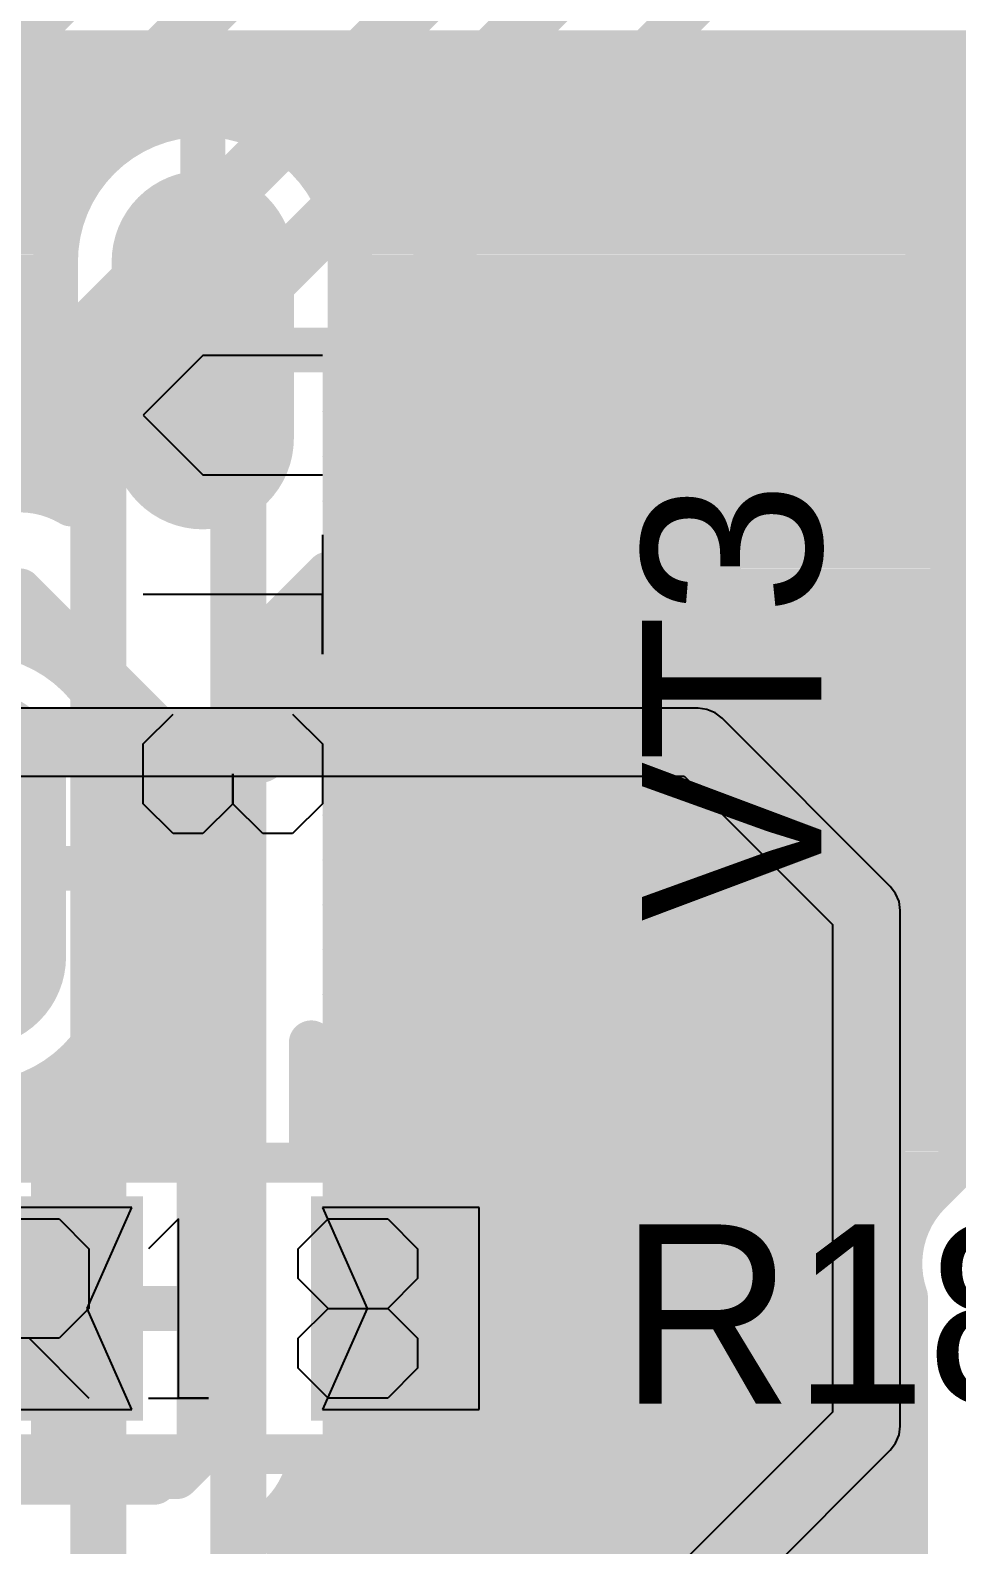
# Model space of a CAD drawing. Header units: millimetres. Extents: x 0.11 to 5.67, y 0.55 to 4.24.
# Drawn here: x 4.7873 to 4.9499, y 1.8394 to 2.1053 of the extents above; entities that cross this region are included whole.
import ezdxf

# ---------------------------------------------------------------- set-up
doc = ezdxf.new("R2010")
doc.units = ezdxf.units.MM
doc.header["$MEASUREMENT"] = 0
for name, color, linetype in [('BottomLayer', 5, 'Continuous'), ('InternalPlane1', 76, 'Continuous'), ('InternalPlane2', 16, 'Continuous'), ('Mechanical3', 76, 'Continuous'), ('MultiLayer', 9, 'Continuous'), ('TopLayer', 1, 'Continuous'), ('TopOverlay', 2, 'Continuous'), ('TopPaste', 8, 'Continuous'), ('TopSolder', 216, 'Continuous'), ('ViaHoleLayer', 16, 'Continuous')]:
    doc.layers.add(name, color=color, linetype=linetype)

# ---------------------------------------------------------------- blocks, each defined once
blk = doc.blocks.new('SOT_23_123__63')
at = {"layer": 'Mechanical3'}
for p, q in [((-0.04429, 0.01967), (-0.04429, -0.00132)), ((-0.0233, -0.00132), (-0.0233, 0.01967)), ((-0.01281, 0.01967), (0.00819, 0.01967)), ((0.00819, 0.01967), (-0.00231, 0.01967)), ((-0.00231, 0.01967), (-0.00231, -0.01181)), ((0.01868, 0.01443), (0.02393, 0.01967)), ((0.02393, 0.01967), (0.03442, 0.01967)), ((0.03442, 0.01967), (0.03967, 0.01443)), ((0.03967, 0.01443), (0.03967, 0.00918)), ((0.03967, 0.00918), (0.03442, 0.00393)), ((0.03442, 0.00393), (0.02918, 0.00393)), ((0.02918, 0.00393), (0.03442, 0.00393)), ((0.03442, 0.00393), (0.03967, -0.00132)), ((-0.04429, -0.00132), (-0.0338, -0.01181)), ((-0.0338, -0.01181), (-0.0233, -0.00132)), ((0.03967, -0.00132), (0.03967, -0.00656)), ((0.02393, -0.01181), (0.01868, -0.00656)), ((0.03967, -0.00656), (0.03442, -0.01181)), ((0.03442, -0.01181), (0.02393, -0.01181))]:
    blk.add_line(p, q, dxfattribs=at)
at = {"layer": 'TopLayer', "const_width": 0.02807}
for points in [[(0.03027, 0.03866), (0.06125, 0.03866)], [(-0.06073, -0.00134), (-0.02975, -0.00134)], [(0.03027, -0.04134), (0.06125, -0.04134)]]:
    blk.add_lwpolyline(points, dxfattribs=at)
at = {"layer": 'TopLayer', "const_width": 0.01404}
for points in [[(0.02325, 0.03866, 1), (0.03729, 0.03866, 1)], [(0.05423, 0.03866, 1), (0.06827, 0.03866, 1)], [(-0.06775, -0.00134, 1), (-0.05371, -0.00134, 1)], [(-0.03677, -0.00134, 1), (-0.02273, -0.00134, 1)], [(0.02325, -0.04134, 1), (0.03729, -0.04134, 1)], [(0.05423, -0.04134, 1), (0.06827, -0.04134, 1)]]:
    blk.add_lwpolyline(points, format="xyb", close=True, dxfattribs=at)
at = {"layer": 'TopOverlay', "const_width": 0.01}
for points in [[(-0.02424, 0.02866), (-0.02424, 0.05866)], [(0.01576, 0.05866), (-0.02424, 0.05866)], [(0.02576, -0.01134), (0.02576, 0.00866)], [(-0.02424, -0.06134), (-0.02424, -0.03134)], [(0.01576, -0.06134), (-0.02424, -0.06134)]]:
    blk.add_lwpolyline(points, dxfattribs=at)
at = {"layer": 'TopOverlay', "const_width": 0.005}
for points in [[(-0.02674, 0.05866, 1), (-0.02174, 0.05866, 1)], [(-0.02674, 0.05866, 1), (-0.02174, 0.05866, 1)], [(0.01326, 0.05866, 1), (0.01826, 0.05866, 1)], [(-0.02674, 0.02866, 1), (-0.02174, 0.02866, 1)], [(0.02326, 0.00866, 1), (0.02826, 0.00866, 1)], [(0.02326, -0.01134, 1), (0.02826, -0.01134, 1)], [(-0.02674, -0.03134, 1), (-0.02174, -0.03134, 1)], [(-0.02674, -0.06134, 1), (-0.02174, -0.06134, 1)], [(-0.02674, -0.06134, 1), (-0.02174, -0.06134, 1)], [(0.01326, -0.06134, 1), (0.01826, -0.06134, 1)]]:
    blk.add_lwpolyline(points, format="xyb", close=True, dxfattribs=at)
at = {"layer": 'TopPaste', "const_width": 0.02807}
for points in [[(0.03027, 0.03866), (0.06125, 0.03866)], [(-0.06073, -0.00134), (-0.02975, -0.00134)], [(0.03027, -0.04134), (0.06125, -0.04134)]]:
    blk.add_lwpolyline(points, dxfattribs=at)
at = {"layer": 'TopPaste', "const_width": 0.01404}
for points in [[(0.02325, 0.03866, 1), (0.03729, 0.03866, 1)], [(0.05423, 0.03866, 1), (0.06827, 0.03866, 1)], [(-0.06775, -0.00134, 1), (-0.05371, -0.00134, 1)], [(-0.03677, -0.00134, 1), (-0.02273, -0.00134, 1)], [(0.02325, -0.04134, 1), (0.03729, -0.04134, 1)], [(0.05423, -0.04134, 1), (0.06827, -0.04134, 1)]]:
    blk.add_lwpolyline(points, format="xyb", close=True, dxfattribs=at)
at = {"layer": 'TopSolder', "const_width": 0.03201}
for points in [[(0.03027, 0.03866), (0.06125, 0.03866)], [(-0.06073, -0.00134), (-0.02975, -0.00134)], [(0.03027, -0.04134), (0.06125, -0.04134)]]:
    blk.add_lwpolyline(points, dxfattribs=at)
at = {"layer": 'TopSolder', "const_width": 0.016}
for points in [[(0.02227, 0.03866, 1), (0.03827, 0.03866, 1)], [(0.05325, 0.03866, 1), (0.06925, 0.03866, 1)], [(-0.06873, -0.00134, 1), (-0.05273, -0.00134, 1)], [(-0.03775, -0.00134, 1), (-0.02175, -0.00134, 1)], [(0.02227, -0.04134, 1), (0.03827, -0.04134, 1)], [(0.05325, -0.04134, 1), (0.06925, -0.04134, 1)]]:
    blk.add_lwpolyline(points, format="xyb", close=True, dxfattribs=at)
blk = doc.blocks.new('RC0603_158')
at = {"layer": 'Mechanical3'}
for p, q in [((-0.04528, -0.01575), (-0.04528, 0.01574)), ((-0.04528, 0.01574), (-0.02953, 0.01574)), ((-0.02953, 0.01574), (-0.02429, 0.01049)), ((-0.00854, 0.01574), (-0.01379, 0.01049)), ((-0.00854, -0.01575), (-0.00854, 0.01574)), ((0.01245, 0.01049), (0.0177, 0.01574)), ((0.0177, 0.01574), (0.02819, 0.01574)), ((0.02819, 0.01574), (0.03344, 0.01049)), ((-0.02429, 0.01049), (-0.02429, -0.00001)), ((0.01245, 0.00524), (0.01245, 0.01049)), ((0.03344, 0.01049), (0.03344, 0.00524)), ((0.0177, -0.00001), (0.01245, 0.00524)), ((0.03344, 0.00524), (0.02819, -0.00001)), ((-0.02429, -0.00001), (-0.02953, -0.00525)), ((0.01245, -0.00525), (0.0177, -0.00001)), ((0.0177, -0.00001), (0.02819, -0.00001)), ((0.02819, -0.00001), (0.03344, -0.00525)), ((-0.02953, -0.00525), (-0.04528, -0.00525)), ((-0.03478, -0.00525), (-0.02429, -0.01575)), ((0.01245, -0.0105), (0.01245, -0.00525)), ((0.03344, -0.00525), (0.03344, -0.0105)), ((0.0177, -0.01575), (0.01245, -0.0105)), ((0.03344, -0.0105), (0.02819, -0.01575)), ((-0.01379, -0.01575), (-0.00329, -0.01575)), ((-0.00329, -0.01575), (-0.00854, -0.01575)), ((0.02819, -0.01575), (0.0177, -0.01575))]:
    blk.add_line(p, q, dxfattribs=at)
at = {"layer": 'TopLayer'}
for points in [[(-0.04429, -0.01772), (-0.01673, -0.01772), (-0.04429, 0.01772), (-0.01673, 0.01772)], [(0.04427, 0.01772), (0.01671, 0.01772), (0.04427, -0.01772), (0.01671, -0.01772)]]:
    blk.add_solid(points, dxfattribs=at)
at = {"layer": 'TopOverlay', "const_width": 0.00701}
for points in [[(-0.05217, -0.02559), (-0.05217, 0.02559)], [(-0.05217, 0.02559), (0.05217, 0.02559)], [(0.05217, -0.02559), (0.05217, 0.02559)], [(-0.05217, -0.02559), (0.05217, -0.02559)]]:
    blk.add_lwpolyline(points, dxfattribs=at)
at = {"layer": 'TopOverlay', "const_width": 0.0035}
for points in [[(-0.05392, 0.02559, 1), (-0.05041, 0.02559, 1)], [(-0.05392, 0.02559, 1), (-0.05041, 0.02559, 1)], [(0.05041, 0.02559, 1), (0.05392, 0.02559, 1)], [(0.05041, 0.02559, 1), (0.05392, 0.02559, 1)], [(-0.05392, -0.02559, 1), (-0.05041, -0.02559, 1)], [(-0.05392, -0.02559, 1), (-0.05041, -0.02559, 1)], [(0.05041, -0.02559, 1), (0.05392, -0.02559, 1)], [(0.05041, -0.02559, 1), (0.05392, -0.02559, 1)]]:
    blk.add_lwpolyline(points, format="xyb", close=True, dxfattribs=at)
at = {"layer": 'TopPaste'}
for p, q in [((-0.04429, 0.01772), (-0.04429, -0.01772)), ((-0.01673, 0.01772), (-0.04429, 0.01772)), ((-0.02461, 0), (-0.01673, 0.01772)), ((0.04427, 0.01772), (0.01671, 0.01772)), ((0.01671, 0.01772), (0.02458, 0)), ((0.04427, -0.01772), (0.04427, 0.01772)), ((-0.01673, -0.01772), (-0.02461, 0)), ((0.02458, 0), (0.01671, -0.01772)), ((-0.04429, -0.01772), (-0.01673, -0.01772)), ((0.01671, -0.01772), (0.04427, -0.01772))]:
    blk.add_line(p, q, dxfattribs=at)
at = {"layer": 'TopSolder'}
for points in [[(-0.04626, -0.01969), (-0.01476, -0.01969), (-0.04626, 0.01969), (-0.01476, 0.01969)], [(0.04624, 0.01969), (0.01474, 0.01969), (0.04624, -0.01969), (0.01474, -0.01969)]]:
    blk.add_solid(points, dxfattribs=at)
blk = doc.blocks.new('RC0603_159')
at = {"layer": 'Mechanical3'}
for p, q in [((-0.04528, -0.01575), (-0.04528, 0.01574)), ((-0.04528, 0.01574), (-0.02953, 0.01574)), ((-0.02953, 0.01574), (-0.02429, 0.01049)), ((-0.00854, 0.01574), (-0.01379, 0.01049)), ((-0.00854, -0.01575), (-0.00854, 0.01574)), ((0.01245, 0.01574), (0.03344, 0.01574)), ((0.03344, 0.01574), (0.03344, 0.01049)), ((-0.02429, 0.01049), (-0.02429, -0.00001)), ((0.03344, 0.01049), (0.01245, -0.0105)), ((-0.02429, -0.00001), (-0.02953, -0.00525)), ((-0.02953, -0.00525), (-0.04528, -0.00525)), ((-0.03478, -0.00525), (-0.02429, -0.01575)), ((0.01245, -0.0105), (0.01245, -0.01575)), ((-0.01379, -0.01575), (-0.00329, -0.01575)), ((-0.00329, -0.01575), (-0.00854, -0.01575))]:
    blk.add_line(p, q, dxfattribs=at)
at = {"layer": 'TopLayer'}
for points in [[(-0.04429, -0.01772), (-0.01673, -0.01772), (-0.04429, 0.01772), (-0.01673, 0.01772)], [(0.04427, 0.01772), (0.01671, 0.01772), (0.04427, -0.01772), (0.01671, -0.01772)]]:
    blk.add_solid(points, dxfattribs=at)
at = {"layer": 'TopOverlay', "const_width": 0.00701}
for points in [[(-0.05217, 0.02559), (-0.05217, -0.02559)], [(-0.05217, 0.02559), (0.05217, 0.02559)], [(0.05217, 0.02559), (0.05217, -0.02559)], [(-0.05217, -0.02559), (0.05217, -0.02559)]]:
    blk.add_lwpolyline(points, dxfattribs=at)
at = {"layer": 'TopOverlay', "const_width": 0.0035}
for points in [[(-0.05392, 0.02559, 1), (-0.05041, 0.02559, 1)], [(-0.05392, 0.02559, 1), (-0.05041, 0.02559, 1)], [(0.05041, 0.02559, 1), (0.05392, 0.02559, 1)], [(0.05041, 0.02559, 1), (0.05392, 0.02559, 1)], [(-0.05392, -0.02559, 1), (-0.05041, -0.02559, 1)], [(-0.05392, -0.02559, 1), (-0.05041, -0.02559, 1)], [(0.05041, -0.02559, 1), (0.05392, -0.02559, 1)], [(0.05041, -0.02559, 1), (0.05392, -0.02559, 1)]]:
    blk.add_lwpolyline(points, format="xyb", close=True, dxfattribs=at)
at = {"layer": 'TopPaste'}
for p, q in [((-0.04429, 0.01772), (-0.04429, -0.01772)), ((-0.01673, 0.01772), (-0.04429, 0.01772)), ((-0.02461, 0), (-0.01673, 0.01772)), ((0.04427, 0.01772), (0.01671, 0.01772)), ((0.01671, 0.01772), (0.02458, 0)), ((0.04427, -0.01772), (0.04427, 0.01772)), ((-0.01673, -0.01772), (-0.02461, 0)), ((0.02458, 0), (0.01671, -0.01772)), ((-0.04429, -0.01772), (-0.01673, -0.01772)), ((0.01671, -0.01772), (0.04427, -0.01772))]:
    blk.add_line(p, q, dxfattribs=at)
at = {"layer": 'TopSolder'}
for points in [[(-0.04626, -0.01969), (-0.01476, -0.01969), (-0.04626, 0.01969), (-0.01476, 0.01969)], [(0.04624, 0.01969), (0.01474, 0.01969), (0.04624, -0.01969), (0.01474, -0.01969)]]:
    blk.add_solid(points, dxfattribs=at)

msp = doc.modelspace()

# ---------------------------------------------------------------- linework, layer by layer
at = {"layer": 'BottomLayer'}
for points, const_width in [([(4.82382, 2.0561), (4.9415, 2.17378)], 0.00984), ([(4.84252, 2.04836), (4.95472, 2.16056)], 0.00787), ([(4.79921, 2.05413), (4.89567, 2.15059)], 0.00984), ([(4.77264, 2.06299), (4.84331, 2.13366)], 0.00984), ([(4.74311, 2.06201), (4.79993, 2.11883)], 0.00984), ([(4.89554, 2.10137), (5.40945, 2.10137)], 0.00787), ([(4.88766, 2.0935), (5.40945, 2.0935)], 0.00787), ([(4.87979, 2.08562), (5.40945, 2.08562)], 0.00787), ([(4.87191, 2.07775), (5.08223, 2.07775)], 0.00787), ([(4.86404, 2.06988), (5.07435, 2.06988)], 0.00787), ([(4.85617, 2.062), (5.06647, 2.062)], 0.00787), ([(4.82382, 1.77165), (4.82382, 2.0561)], 0.00984), ([(4.79921, 1.79232), (4.79921, 2.05413)], 0.00984), ([(4.84829, 2.05413), (5.0586, 2.05413)], 0.00787), ([(4.84252, 1.78912), (4.84252, 2.04836)], 0.00787), ([(4.84252, 2.04625), (5.05073, 2.04625)], 0.00787), ([(4.84252, 2.03838), (5.04285, 2.03838)], 0.00787), ([(4.84252, 2.03051), (5.03498, 2.03051)], 0.00787), ([(4.84252, 2.02263), (5.0271, 2.02263)], 0.00787), ([(4.84252, 2.01476), (5.01923, 2.01476)], 0.00787), ([(4.84252, 2.00688), (5.01136, 2.00688)], 0.00787), ([(4.84252, 1.99901), (5.00348, 1.99901)], 0.00787), ([(4.84252, 1.99114), (4.99806, 1.99114)], 0.00787), ([(4.84252, 1.98326), (4.99705, 1.98326)], 0.00787), ([(4.84252, 1.97539), (4.89467, 1.97539)], 0.00787), ([(4.91438, 1.97539), (4.99705, 1.97539)], 0.00787), ([(4.84252, 1.96751), (4.88435, 1.96751)], 0.00787), ([(4.9247, 1.96751), (4.99705, 1.96751)], 0.00787), ([(4.84252, 1.95964), (4.88018, 1.95964)], 0.00787), ([(4.92888, 1.95964), (4.99705, 1.95964)], 0.00787), ([(4.94515, 1.90131), (4.99705, 1.9532)], 0.00787), ([(4.84252, 1.95177), (4.87894, 1.95177)], 0.00787), ([(4.93012, 1.95177), (4.99561, 1.95177)], 0.00787), ([(4.84252, 1.94389), (4.88018, 1.94389)], 0.00787), ([(4.92887, 1.94389), (4.98773, 1.94389)], 0.00787), ([(4.84252, 1.93602), (4.88436, 1.93602)], 0.00787), ([(4.92469, 1.93602), (4.97986, 1.93602)], 0.00787), ([(4.84252, 1.92814), (4.88788, 1.92814)], 0.00787), ([(4.93102, 1.92814), (4.97199, 1.92814)], 0.00787), ([(4.84252, 1.92027), (4.88455, 1.92027)], 0.00787), ([(4.93435, 1.92027), (4.96411, 1.92027)], 0.00787), ([(4.84252, 1.9124), (4.88393, 1.9124)], 0.00787), ([(4.93496, 1.9124), (4.95624, 1.9124)], 0.00787), ([(4.84252, 1.90452), (4.88583, 1.90452)], 0.00787), ([(4.93307, 1.90452), (4.94836, 1.90452)], 0.00787), ([(4.84252, 1.89665), (4.88713, 1.89665)], 0.00787), ([(4.92791, 1.89665), (4.9418, 1.89665)], 0.00787), ([(4.84252, 1.88877), (4.88249, 1.88877)], 0.00787), ([(4.93051, 1.88877), (4.93996, 1.88877)], 0.00787), ([(4.94094, 1.81836), (4.94094, 1.88296)], 0.00787), ([(4.84252, 1.8809), (4.88092, 1.8809)], 0.00787), ([(4.93207, 1.8809), (4.94094, 1.8809)], 0.00787), ([(4.84252, 1.87303), (4.88185, 1.87303)], 0.00787), ([(4.93114, 1.87303), (4.94094, 1.87303)], 0.00787), ([(4.84252, 1.86515), (4.86638, 1.86515)], 0.00787), ([(4.92739, 1.86515), (4.94094, 1.86515)], 0.00787), ([(4.84252, 1.85728), (4.86067, 1.85728)], 0.00787), ([(4.91842, 1.85728), (4.94094, 1.85728)], 0.00787), ([(4.84252, 1.8494), (4.85844, 1.8494)], 0.00787), ([(4.90928, 1.8494), (4.94094, 1.8494)], 0.00787), ([(4.84252, 1.84153), (4.85875, 1.84153)], 0.00787), ([(4.90897, 1.84153), (4.94094, 1.84153)], 0.00787)]:
    msp.add_lwpolyline(points, dxfattribs=dict(at, const_width=const_width))
for points, const_width in [([(4.89357, 2.10137, 1), (4.8975, 2.10137, 1)], 0.00394), ([(4.88569, 2.0935, 1), (4.88963, 2.0935, 1)], 0.00394), ([(4.87782, 2.08562, 1), (4.88176, 2.08562, 1)], 0.00394), ([(4.86995, 2.07775, 1), (4.87388, 2.07775, 1)], 0.00394), ([(4.86207, 2.06988, 1), (4.86601, 2.06988, 1)], 0.00394), ([(4.8542, 2.062, 1), (4.85813, 2.062, 1)], 0.00394), ([(4.82136, 2.0561, 1), (4.82628, 2.0561, 1)], 0.00492), ([(4.82136, 2.0561, 1), (4.82628, 2.0561, 1)], 0.00492), ([(4.79675, 2.05413, 1), (4.80167, 2.05413, 1)], 0.00492), ([(4.79675, 2.05413, 1), (4.80167, 2.05413, 1)], 0.00492), ([(4.84632, 2.05413, 1), (4.85026, 2.05413, 1)], 0.00394), ([(4.84055, 2.04836, 1), (4.84449, 2.04836, 1)], 0.00394), ([(4.84055, 2.04836, 1), (4.84449, 2.04836, 1)], 0.00394), ([(4.84055, 2.04625, 1), (4.84449, 2.04625, 1)], 0.00394), ([(4.84055, 2.03838, 1), (4.84449, 2.03838, 1)], 0.00394), ([(4.84055, 2.03051, 1), (4.84449, 2.03051, 1)], 0.00394), ([(4.84055, 2.02263, 1), (4.84449, 2.02263, 1)], 0.00394), ([(4.84055, 2.01476, 1), (4.84449, 2.01476, 1)], 0.00394), ([(4.84055, 2.00688, 1), (4.84449, 2.00688, 1)], 0.00394), ([(4.84055, 1.99901, 1), (4.84449, 1.99901, 1)], 0.00394), ([(4.84055, 1.99114, 1), (4.84449, 1.99114, 1)], 0.00394), ([(4.84055, 1.98326, 1), (4.84449, 1.98326, 1)], 0.00394), ([(4.84055, 1.97539, 1), (4.84449, 1.97539, 1)], 0.00394), ([(4.8927, 1.97539, 1), (4.89664, 1.97539, 1)], 0.00394), ([(4.91242, 1.97539, 1), (4.91635, 1.97539, 1)], 0.00394), ([(4.84055, 1.96751, 1), (4.84449, 1.96751, 1)], 0.00394), ([(4.88238, 1.96751, 1), (4.88632, 1.96751, 1)], 0.00394), ([(4.92273, 1.96751, 1), (4.92667, 1.96751, 1)], 0.00394), ([(4.84055, 1.95964, 1), (4.84449, 1.95964, 1)], 0.00394), ([(4.87821, 1.95964, 1), (4.88215, 1.95964, 1)], 0.00394), ([(4.89862, 1.95177, 1), (4.91043, 1.95177, 1)], 0.01181), ([(4.92691, 1.95964, 1), (4.93085, 1.95964, 1)], 0.00394), ([(4.84055, 1.95177, 1), (4.84449, 1.95177, 1)], 0.00394), ([(4.87697, 1.95177, 1), (4.88091, 1.95177, 1)], 0.00394), ([(4.92815, 1.95177, 1), (4.93209, 1.95177, 1)], 0.00394), ([(4.92815, 1.95177, 1), (4.93209, 1.95177, 1)], 0.00394), ([(4.92815, 1.95177, 1), (4.93209, 1.95177, 1)], 0.00394), ([(4.84055, 1.94389, 1), (4.84449, 1.94389, 1)], 0.00394), ([(4.87821, 1.94389, 1), (4.88215, 1.94389, 1)], 0.00394), ([(4.92691, 1.94389, 1), (4.93084, 1.94389, 1)], 0.00394), ([(4.84055, 1.93602, 1), (4.84449, 1.93602, 1)], 0.00394), ([(4.88239, 1.93602, 1), (4.88633, 1.93602, 1)], 0.00394), ([(4.92217, 1.93533, 1), (4.9261, 1.93533, 1)], 0.00394), ([(4.92217, 1.93533, 1), (4.9261, 1.93533, 1)], 0.00394), ([(4.92273, 1.93602, 1), (4.92666, 1.93602, 1)], 0.00394), ([(4.88787, 1.93081, 1), (4.89181, 1.93081, 1)], 0.00394), ([(4.88787, 1.93081, 1), (4.89181, 1.93081, 1)], 0.00394), ([(4.84055, 1.92814, 1), (4.84449, 1.92814, 1)], 0.00394), ([(4.88591, 1.92814, 1), (4.88985, 1.92814, 1)], 0.00394), ([(4.92905, 1.92814, 1), (4.93298, 1.92814, 1)], 0.00394), ([(4.90354, 1.91437, 1), (4.91535, 1.91437, 1)], 0.01181), ([(4.84055, 1.92027, 1), (4.84449, 1.92027, 1)], 0.00394), ([(4.88258, 1.92027, 1), (4.88652, 1.92027, 1)], 0.00394), ([(4.93238, 1.92027, 1), (4.93632, 1.92027, 1)], 0.00394), ([(4.93307, 1.91437, 1), (4.93701, 1.91437, 1)], 0.00394), ([(4.93307, 1.91437, 1), (4.93701, 1.91437, 1)], 0.00394), ([(4.84055, 1.9124, 1), (4.84449, 1.9124, 1)], 0.00394), ([(4.88197, 1.9124, 1), (4.8859, 1.9124, 1)], 0.00394), ([(4.93299, 1.9124, 1), (4.93693, 1.9124, 1)], 0.00394), ([(4.84055, 1.90452, 1), (4.84449, 1.90452, 1)], 0.00394), ([(4.88386, 1.90452, 1), (4.8878, 1.90452, 1)], 0.00394), ([(4.9311, 1.90452, 1), (4.93504, 1.90452, 1)], 0.00394), ([(4.9464, 1.90452, 1), (4.95033, 1.90452, 1)], 0.00394), ([(4.94318, 1.90131, 1), (4.94712, 1.90131, 1)], 0.00394), ([(4.94318, 1.90131, 1), (4.94712, 1.90131, 1)], 0.00394), ([(4.8872, 1.89876, 1), (4.89114, 1.89876, 1)], 0.00394), ([(4.8872, 1.89876, 1), (4.89114, 1.89876, 1)], 0.00394), ([(4.84055, 1.89665, 1), (4.84449, 1.89665, 1)], 0.00394), ([(4.88516, 1.89665, 1), (4.8891, 1.89665, 1)], 0.00394), ([(4.9248, 1.89553, 1), (4.92874, 1.89553, 1)], 0.00394), ([(4.9248, 1.89553, 1), (4.92874, 1.89553, 1)], 0.00394), ([(4.92594, 1.89665, 1), (4.92988, 1.89665, 1)], 0.00394), ([(4.93984, 1.89665, 1), (4.94377, 1.89665, 1)], 0.00394), ([(4.84055, 1.88877, 1), (4.84449, 1.88877, 1)], 0.00394), ([(4.88052, 1.88877, 1), (4.88445, 1.88877, 1)], 0.00394), ([(4.90059, 1.87992, 1), (4.9124, 1.87992, 1)], 0.01181), ([(4.92854, 1.88877, 1), (4.93248, 1.88877, 1)], 0.00394), ([(4.93799, 1.88877, 1), (4.94193, 1.88877, 1)], 0.00394), ([(4.93898, 1.88296, 1), (4.94291, 1.88296, 1)], 0.00394), ([(4.93898, 1.88296, 1), (4.94291, 1.88296, 1)], 0.00394), ([(4.84055, 1.8809, 1), (4.84449, 1.8809, 1)], 0.00394), ([(4.87896, 1.8809, 1), (4.88289, 1.8809, 1)], 0.00394), ([(4.9301, 1.8809, 1), (4.93404, 1.8809, 1)], 0.00394), ([(4.93012, 1.87992, 1), (4.93406, 1.87992, 1)], 0.00394), ([(4.93012, 1.87992, 1), (4.93406, 1.87992, 1)], 0.00394), ([(4.93898, 1.8809, 1), (4.94291, 1.8809, 1)], 0.00394), ([(4.84055, 1.87303, 1), (4.84449, 1.87303, 1)], 0.00394), ([(4.87988, 1.87303, 1), (4.88382, 1.87303, 1)], 0.00394), ([(4.8802, 1.87199, 1), (4.88413, 1.87199, 1)], 0.00394), ([(4.8802, 1.87199, 1), (4.88413, 1.87199, 1)], 0.00394), ([(4.92917, 1.87303, 1), (4.93311, 1.87303, 1)], 0.00394), ([(4.93898, 1.87303, 1), (4.94291, 1.87303, 1)], 0.00394), ([(4.84055, 1.86515, 1), (4.84449, 1.86515, 1)], 0.00394), ([(4.86442, 1.86515, 1), (4.86835, 1.86515, 1)], 0.00394), ([(4.92543, 1.86515, 1), (4.92936, 1.86515, 1)], 0.00394), ([(4.93898, 1.86515, 1), (4.94291, 1.86515, 1)], 0.00394), ([(4.84055, 1.85728, 1), (4.84449, 1.85728, 1)], 0.00394), ([(4.8587, 1.85728, 1), (4.86264, 1.85728, 1)], 0.00394), ([(4.91645, 1.85728, 1), (4.92039, 1.85728, 1)], 0.00394), ([(4.93898, 1.85728, 1), (4.94291, 1.85728, 1)], 0.00394), ([(4.87795, 1.84646, 1), (4.88976, 1.84646, 1)], 0.01181), ([(4.90622, 1.85439, 1), (4.91016, 1.85439, 1)], 0.00394), ([(4.90622, 1.85439, 1), (4.91016, 1.85439, 1)], 0.00394), ([(4.84055, 1.8494, 1), (4.84449, 1.8494, 1)], 0.00394), ([(4.85647, 1.8494, 1), (4.86041, 1.8494, 1)], 0.00394), ([(4.90731, 1.8494, 1), (4.91125, 1.8494, 1)], 0.00394), ([(4.93898, 1.8494, 1), (4.94291, 1.8494, 1)], 0.00394), ([(4.90748, 1.84646, 1), (4.91142, 1.84646, 1)], 0.00394), ([(4.90748, 1.84646, 1), (4.91142, 1.84646, 1)], 0.00394), ([(4.84055, 1.84153, 1), (4.84449, 1.84153, 1)], 0.00394), ([(4.85678, 1.84153, 1), (4.86071, 1.84153, 1)], 0.00394), ([(4.907, 1.84153, 1), (4.91094, 1.84153, 1)], 0.00394), ([(4.93898, 1.84153, 1), (4.94291, 1.84153, 1)], 0.00394)]:
    msp.add_lwpolyline(points, format="xyb", close=True, dxfattribs=dict(at, const_width=const_width))
at = {"layer": 'BottomLayer', "const_width": 0.00787}
for points in [[(4.88984, 1.93081, -1.647593), (4.93012, 1.95177)], [(4.93012, 1.95177, -0.176266), (4.92413, 1.93533)], [(4.92413, 1.93533, -0.244597), (4.93504, 1.91437)], [(4.88917, 1.89876, -0.352077), (4.88984, 1.93081)], [(4.93504, 1.91437, -0.209801), (4.92677, 1.89553)], [(4.94094, 1.88296, -0.287632), (4.94515, 1.90131)], [(4.88217, 1.87199, -0.293595), (4.88917, 1.89876)], [(4.92677, 1.89553, -0.165538), (4.93209, 1.87992)], [(4.93209, 1.87992, -0.394953), (4.90819, 1.85439)], [(4.90945, 1.84646, -2.305526), (4.88217, 1.87199)], [(4.90819, 1.85439, -0.078931), (4.90945, 1.84646)]]:
    msp.add_lwpolyline(points, format="xyb", dxfattribs=at)
at = {"layer": 'InternalPlane1', "const_width": 0.02591}
for points in [[(4.89157, 1.95177, 1), (4.91748, 1.95177, 1)], [(4.8965, 1.91437, 1), (4.9224, 1.91437, 1)], [(4.89354, 1.87992, 1), (4.91945, 1.87992, 1)], [(4.87091, 1.84646, 1), (4.89681, 1.84646, 1)]]:
    msp.add_lwpolyline(points, format="xyb", close=True, dxfattribs=at)
at = {"layer": 'InternalPlane2'}
for p, q in [((4.90453, 1.98627), (4.51471, 1.98627)), ((4.90607, 1.98607), (4.90453, 1.98627)), ((4.90751, 1.98547), (4.90607, 1.98607)), ((4.90874, 1.98453), (4.90751, 1.98547)), ((4.93827, 1.955), (4.90874, 1.98453)), ((4.51225, 1.97436), (4.90206, 1.97436)), ((4.90206, 1.97436), (4.9281, 1.94832)), ((4.93921, 1.95377), (4.93827, 1.955)), ((4.93981, 1.95233), (4.93921, 1.95377)), ((4.94001, 1.95079), (4.93981, 1.95233)), ((4.94001, 1.86024), (4.94001, 1.95079)), ((4.9281, 1.94832), (4.9281, 1.8627)), ((4.9281, 1.8627), (4.8686, 1.8032)), ((4.93921, 1.85726), (4.93981, 1.85869)), ((4.93981, 1.85869), (4.94001, 1.86024)), ((4.87527, 1.79303), (4.93827, 1.85602)), ((4.93827, 1.85602), (4.93921, 1.85726))]:
    msp.add_line(p, q, dxfattribs=at)
at = {"layer": 'InternalPlane2', "const_width": 0.01181}
for points in [[(4.51225, 1.98032), (4.90453, 1.98032)], [(4.90453, 1.98032), (4.93406, 1.95079)], [(4.93406, 1.86024), (4.93406, 1.95079)], [(4.87106, 1.79724), (4.93406, 1.86024)]]:
    msp.add_lwpolyline(points, dxfattribs=at)
at = {"layer": 'InternalPlane2'}
for points, const_width in [([(4.90157, 1.98032, 1), (4.90748, 1.98032, 1)], 0.00591), ([(4.90157, 1.98032, 1), (4.90748, 1.98032, 1)], 0.00591), ([(4.96047, 1.95374, 1), (4.98638, 1.95374, 1)], 0.02591), ([(4.9311, 1.95079, 1), (4.93701, 1.95079, 1)], 0.00591), ([(4.9311, 1.95079, 1), (4.93701, 1.95079, 1)], 0.00591), ([(4.9311, 1.86024, 1), (4.93701, 1.86024, 1)], 0.00591), ([(4.9311, 1.86024, 1), (4.93701, 1.86024, 1)], 0.00591)]:
    msp.add_lwpolyline(points, format="xyb", close=True, dxfattribs=dict(at, const_width=const_width))
at = {"layer": 'MultiLayer', "const_width": 0.01181}
for points in [[(4.89862, 1.95177, 1), (4.91043, 1.95177, 1)], [(4.90354, 1.91437, 1), (4.91535, 1.91437, 1)], [(4.90059, 1.87992, 1), (4.9124, 1.87992, 1)], [(4.87795, 1.84646, 1), (4.88976, 1.84646, 1)]]:
    msp.add_lwpolyline(points, format="xyb", close=True, dxfattribs=at)
at = {"layer": 'TopLayer', "const_width": 0.00787}
for points in [[(4.52068, 2.10137), (5.0807, 2.10137)], [(4.52855, 2.0935), (5.07283, 2.0935)], [(4.81756, 2.04918), (4.81756, 2.08658)], [(4.63386, 2.08562), (4.80243, 2.08562)], [(4.83269, 2.08562), (5.06495, 2.08562)], [(4.64174, 2.07775), (4.79527, 2.07775)], [(4.83985, 2.07775), (5.05708, 2.07775)], [(4.94488, 2.07773), (5.00394, 2.07773)], [(4.94488, 2.02756), (4.94488, 2.07773)], [(4.64961, 2.06988), (4.79224, 2.06988)], [(4.84288, 2.06988), (4.94488, 2.06988)], [(4.79171, 2.03368), (4.79171, 2.06467)], [(4.84341, 2.03368), (4.84341, 2.06467)], [(4.65749, 2.062), (4.79171, 2.062)], [(4.84341, 2.062), (4.94488, 2.062)], [(4.66536, 2.05413), (4.79171, 2.05413)], [(4.84341, 2.05413), (4.94488, 2.05413)], [(4.94882, 2.05214), (4.97441, 2.05214)], [(4.79565, 2.04918), (4.81756, 2.04918)], [(4.81756, 2.04918), (4.83947, 2.04918)], [(4.67323, 2.04625), (4.79171, 2.04625)], [(4.84341, 2.04625), (4.94488, 2.04625)], [(4.68111, 2.03838), (4.79171, 2.03838)], [(4.84341, 2.03838), (4.94488, 2.03838)], [(4.68898, 2.03051), (4.79191, 2.03051)], [(4.84321, 2.03051), (4.94488, 2.03051)], [(4.84449, 2.02756), (4.94488, 2.02756)], [(4.69488, 2.02461), (4.78543, 2.02461)], [(4.82874, 1.99902), (4.83957, 2.00984)], [(4.83957, 2.00984), (4.90748, 2.00984)], [(4.90748, 2.00984), (4.93701, 1.98031)], [(4.68996, 2.00689), (4.78543, 2.00689)], [(4.68995, 2.00688), (4.78544, 2.00688)], [(4.78543, 2.00689), (4.8189, 1.97343)], [(4.83661, 2.00688), (4.91044, 2.00688)], [(4.78265, 1.99901), (4.79331, 1.99901)], [(4.82874, 1.99901), (4.85247, 1.99901)], [(4.82874, 1.98864), (4.82874, 1.99902)], [(4.86265, 1.99901), (4.91831, 1.99901)], [(4.85756, 1.95818), (4.85756, 1.99558)], [(4.79661, 1.99114), (4.80119, 1.99114)], [(4.82874, 1.99114), (4.83851, 1.99114)], [(4.87661, 1.99114), (4.92619, 1.99114)], [(4.82874, 1.98864), (4.83143, 1.98595)], [(4.80156, 1.98326), (4.80906, 1.98326)], [(4.88156, 1.98326), (4.93406, 1.98326)], [(4.93701, 1.84449), (4.93701, 1.98031)], [(4.80335, 1.97539), (4.81693, 1.97539)], [(4.88335, 1.97539), (4.93701, 1.97539)], [(4.80341, 1.94268), (4.80341, 1.97367)], [(4.8189, 1.85728), (4.8189, 1.97343)], [(4.88341, 1.94268), (4.88341, 1.97367)], [(4.80341, 1.96751), (4.8189, 1.96751)], [(4.88341, 1.96751), (4.93701, 1.96751)], [(4.80341, 1.95964), (4.8189, 1.95964)], [(4.88341, 1.95964), (4.93701, 1.95964)], [(4.77756, 1.95818), (4.79947, 1.95818)], [(4.85756, 1.95818), (4.87947, 1.95818)], [(4.85756, 1.92078), (4.85756, 1.95818)], [(4.80341, 1.95177), (4.8189, 1.95177)], [(4.88341, 1.95177), (4.93701, 1.95177)], [(4.80341, 1.94389), (4.8189, 1.94389)], [(4.88341, 1.94389), (4.93701, 1.94389)], [(4.80253, 1.93602), (4.8189, 1.93602)], [(4.88253, 1.93602), (4.93701, 1.93602)], [(4.79893, 1.92814), (4.8189, 1.92814)], [(4.83661, 1.91043), (4.83661, 1.92754)], [(4.87893, 1.92814), (4.93701, 1.92814)], [(4.79043, 1.92027), (4.8189, 1.92027)], [(4.83661, 1.92027), (4.84469, 1.92027)], [(4.87043, 1.92027), (4.93701, 1.92027)], [(4.6752, 1.9124), (4.8189, 1.9124)], [(4.76575, 1.91043), (4.81693, 1.91043)], [(4.81693, 1.85532), (4.81693, 1.91043)], [(4.83661, 1.9124), (4.93701, 1.9124)], [(4.83661, 1.91043), (4.87793, 1.91043)], [(4.87793, 1.85138), (4.87793, 1.91043)], [(4.79134, 1.88091), (4.79134, 1.9065)], [(4.85234, 1.88091), (4.85234, 1.9065)], [(4.87793, 1.90452), (4.93701, 1.90452)], [(4.87793, 1.89665), (4.93701, 1.89665)], [(4.87793, 1.88877), (4.93701, 1.88877)], [(4.76969, 1.88091), (4.79134, 1.88091)], [(4.79134, 1.88091), (4.81299, 1.88091)], [(4.79134, 1.85531), (4.79134, 1.88091)], [(4.85234, 1.88091), (4.87399, 1.88091)], [(4.85234, 1.85531), (4.85234, 1.88091)], [(4.87793, 1.8809), (4.93701, 1.8809)], [(4.87793, 1.87303), (4.93701, 1.87303)], [(4.87793, 1.86515), (4.93701, 1.86515)], [(4.87793, 1.85728), (4.93701, 1.85728)], [(4.81299, 1.85138), (4.81693, 1.85532)], [(4.7372, 1.85039), (4.80906, 1.85039)], [(4.76575, 1.85138), (4.81299, 1.85138)], [(4.83477, 1.8494), (4.93701, 1.8494)], [(4.8356, 1.85138), (4.87793, 1.85138)], [(4.9124, 1.81988), (4.93701, 1.84449)], [(4.82946, 1.84279), (4.85236, 1.81988)], [(4.83071, 1.84153), (4.93405, 1.84153)]]:
    msp.add_lwpolyline(points, dxfattribs=at)
for points in [[(4.79171, 2.06467, -1), (4.84341, 2.06467)], [(4.79443, 2.02215, -0.116134), (4.79171, 2.03368)], [(4.84341, 2.03368, -0.059893), (4.84267, 2.02756)], [(4.78543, 2.02461, -0.133917), (4.79443, 2.02215)], [(4.78543, 2.02461, -0.133917), (4.79443, 2.02215)], [(4.75171, 1.97367, -1), (4.80341, 1.97367)], [(4.83359, 1.98333, -0.824697), (4.88341, 1.97367)], [(4.83143, 1.98595, -0.048057), (4.83359, 1.98333)], [(4.83143, 1.98595, -0.048057), (4.83359, 1.98333)], [(4.80341, 1.94268, -1), (4.75171, 1.94268)], [(4.88341, 1.94268, -0.727415), (4.83661, 1.92754)], [(4.8356, 1.85138, -0.131804), (4.8304, 1.84381)]]:
    msp.add_lwpolyline(points, format="xyb", dxfattribs=at)
at = {"layer": 'TopLayer'}
for points, const_width in [([(4.81559, 2.08658, 1), (4.81953, 2.08658, 1)], 0.00394), ([(4.80046, 2.08562, 1), (4.8044, 2.08562, 1)], 0.00394), ([(4.83072, 2.08562, 1), (4.83466, 2.08562, 1)], 0.00394), ([(4.7933, 2.07775, 1), (4.79724, 2.07775, 1)], 0.00394), ([(4.83788, 2.07775, 1), (4.84182, 2.07775, 1)], 0.00394), ([(4.94291, 2.07773, 1), (4.94685, 2.07773, 1)], 0.00394), ([(4.94291, 2.07773, 1), (4.94685, 2.07773, 1)], 0.00394), ([(4.79027, 2.06988, 1), (4.79421, 2.06988, 1)], 0.00394), ([(4.84091, 2.06988, 1), (4.84484, 2.06988, 1)], 0.00394), ([(4.94291, 2.06988, 1), (4.94685, 2.06988, 1)], 0.00394), ([(4.78974, 2.06467, 1), (4.79368, 2.06467, 1)], 0.00394), ([(4.78974, 2.06467, 1), (4.79368, 2.06467, 1)], 0.00394), ([(4.84144, 2.06467, 1), (4.84537, 2.06467, 1)], 0.00394), ([(4.84144, 2.06467, 1), (4.84537, 2.06467, 1)], 0.00394), ([(4.78974, 2.062, 1), (4.79368, 2.062, 1)], 0.00394), ([(4.84144, 2.062, 1), (4.84537, 2.062, 1)], 0.00394), ([(4.94291, 2.062, 1), (4.94685, 2.062, 1)], 0.00394), ([(4.78974, 2.05413, 1), (4.79368, 2.05413, 1)], 0.00394), ([(4.84144, 2.05413, 1), (4.84537, 2.05413, 1)], 0.00394), ([(4.94291, 2.05413, 1), (4.94685, 2.05413, 1)], 0.00394), ([(4.94685, 2.05214, 1), (4.95079, 2.05214, 1)], 0.00394), ([(4.79368, 2.04918, 1), (4.79762, 2.04918, 1)], 0.00394), ([(4.81559, 2.04918, 1), (4.81953, 2.04918, 1)], 0.00394), ([(4.81559, 2.04918, 1), (4.81953, 2.04918, 1)], 0.00394), ([(4.81559, 2.04918, 1), (4.81953, 2.04918, 1)], 0.00394), ([(4.8375, 2.04918, 1), (4.84144, 2.04918, 1)], 0.00394), ([(4.78974, 2.04625, 1), (4.79368, 2.04625, 1)], 0.00394), ([(4.84144, 2.04625, 1), (4.84537, 2.04625, 1)], 0.00394), ([(4.94291, 2.04625, 1), (4.94685, 2.04625, 1)], 0.00394), ([(4.78974, 2.03838, 1), (4.79368, 2.03838, 1)], 0.00394), ([(4.84144, 2.03838, 1), (4.84537, 2.03838, 1)], 0.00394), ([(4.94291, 2.03838, 1), (4.94685, 2.03838, 1)], 0.00394), ([(4.78974, 2.03368, 1), (4.79368, 2.03368, 1)], 0.00394), ([(4.78974, 2.03368, 1), (4.79368, 2.03368, 1)], 0.00394), ([(4.84144, 2.03368, 1), (4.84537, 2.03368, 1)], 0.00394), ([(4.84144, 2.03368, 1), (4.84537, 2.03368, 1)], 0.00394), ([(4.78994, 2.03051, 1), (4.79388, 2.03051, 1)], 0.00394), ([(4.84124, 2.03051, 1), (4.84518, 2.03051, 1)], 0.00394), ([(4.94291, 2.03051, 1), (4.94685, 2.03051, 1)], 0.00394), ([(4.8407, 2.02756, 1), (4.84464, 2.02756, 1)], 0.00394), ([(4.84252, 2.02756, 1), (4.84646, 2.02756, 1)], 0.00394), ([(4.94291, 2.02756, 1), (4.94685, 2.02756, 1)], 0.00394), ([(4.94291, 2.02756, 1), (4.94685, 2.02756, 1)], 0.00394), ([(4.78346, 2.02461, 1), (4.7874, 2.02461, 1)], 0.00394), ([(4.78346, 2.02461, 1), (4.7874, 2.02461, 1)], 0.00394), ([(4.78346, 2.02461, 1), (4.7874, 2.02461, 1)], 0.00394), ([(4.79246, 2.02215, 1), (4.7964, 2.02215, 1)], 0.00394), ([(4.79246, 2.02215, 1), (4.7964, 2.02215, 1)], 0.00394), ([(4.79246, 2.02215, 1), (4.7964, 2.02215, 1)], 0.00394), ([(4.8376, 2.00984, 1), (4.84154, 2.00984, 1)], 0.00394), ([(4.8376, 2.00984, 1), (4.84154, 2.00984, 1)], 0.00394), ([(4.90551, 2.00984, 1), (4.90945, 2.00984, 1)], 0.00394), ([(4.90551, 2.00984, 1), (4.90945, 2.00984, 1)], 0.00394), ([(4.78346, 2.00689, 1), (4.7874, 2.00689, 1)], 0.00394), ([(4.78346, 2.00689, 1), (4.7874, 2.00689, 1)], 0.00394), ([(4.78347, 2.00688, 1), (4.78741, 2.00688, 1)], 0.00394), ([(4.83464, 2.00688, 1), (4.83858, 2.00688, 1)], 0.00394), ([(4.90847, 2.00688, 1), (4.91241, 2.00688, 1)], 0.00394), ([(4.79134, 1.99901, 1), (4.79528, 1.99901, 1)], 0.00394), ([(4.82677, 1.99901, 1), (4.83071, 1.99901, 1)], 0.00394), ([(4.82677, 1.99902, 1), (4.83071, 1.99902, 1)], 0.00394), ([(4.82677, 1.99902, 1), (4.83071, 1.99902, 1)], 0.00394), ([(4.8505, 1.99901, 1), (4.85444, 1.99901, 1)], 0.00394), ([(4.86068, 1.99901, 1), (4.86461, 1.99901, 1)], 0.00394), ([(4.91634, 1.99901, 1), (4.92028, 1.99901, 1)], 0.00394), ([(4.85559, 1.99558, 1), (4.85953, 1.99558, 1)], 0.00394), ([(4.79464, 1.99114, 1), (4.79858, 1.99114, 1)], 0.00394), ([(4.79922, 1.99114, 1), (4.80316, 1.99114, 1)], 0.00394), ([(4.82677, 1.99114, 1), (4.83071, 1.99114, 1)], 0.00394), ([(4.83654, 1.99114, 1), (4.84048, 1.99114, 1)], 0.00394), ([(4.87464, 1.99114, 1), (4.87858, 1.99114, 1)], 0.00394), ([(4.92422, 1.99114, 1), (4.92816, 1.99114, 1)], 0.00394), ([(4.82677, 1.98864, 1), (4.83071, 1.98864, 1)], 0.00394), ([(4.82677, 1.98864, 1), (4.83071, 1.98864, 1)], 0.00394), ([(4.82946, 1.98595, 1), (4.83339, 1.98595, 1)], 0.00394), ([(4.82946, 1.98595, 1), (4.83339, 1.98595, 1)], 0.00394), ([(4.82946, 1.98595, 1), (4.83339, 1.98595, 1)], 0.00394), ([(4.79959, 1.98326, 1), (4.80353, 1.98326, 1)], 0.00394), ([(4.80709, 1.98326, 1), (4.81103, 1.98326, 1)], 0.00394), ([(4.83162, 1.98333, 1), (4.83555, 1.98333, 1)], 0.00394), ([(4.83162, 1.98333, 1), (4.83555, 1.98333, 1)], 0.00394), ([(4.83162, 1.98333, 1), (4.83555, 1.98333, 1)], 0.00394), ([(4.87959, 1.98326, 1), (4.88353, 1.98326, 1)], 0.00394), ([(4.93209, 1.98326, 1), (4.93603, 1.98326, 1)], 0.00394), ([(4.93504, 1.98031, 1), (4.93898, 1.98031, 1)], 0.00394), ([(4.93504, 1.98031, 1), (4.93898, 1.98031, 1)], 0.00394), ([(4.80138, 1.97539, 1), (4.80532, 1.97539, 1)], 0.00394), ([(4.81497, 1.97539, 1), (4.8189, 1.97539, 1)], 0.00394), ([(4.88138, 1.97539, 1), (4.88532, 1.97539, 1)], 0.00394), ([(4.93504, 1.97539, 1), (4.93898, 1.97539, 1)], 0.00394), ([(4.80144, 1.97367, 1), (4.80537, 1.97367, 1)], 0.00394), ([(4.80144, 1.97367, 1), (4.80537, 1.97367, 1)], 0.00394), ([(4.81693, 1.97343, 1), (4.82087, 1.97343, 1)], 0.00394), ([(4.81693, 1.97343, 1), (4.82087, 1.97343, 1)], 0.00394), ([(4.88144, 1.97367, 1), (4.88537, 1.97367, 1)], 0.00394), ([(4.88144, 1.97367, 1), (4.88537, 1.97367, 1)], 0.00394), ([(4.80144, 1.96751, 1), (4.80537, 1.96751, 1)], 0.00394), ([(4.81693, 1.96751, 1), (4.82087, 1.96751, 1)], 0.00394), ([(4.88144, 1.96751, 1), (4.88537, 1.96751, 1)], 0.00394), ([(4.93504, 1.96751, 1), (4.93898, 1.96751, 1)], 0.00394), ([(4.80144, 1.95964, 1), (4.80537, 1.95964, 1)], 0.00394), ([(4.81693, 1.95964, 1), (4.82087, 1.95964, 1)], 0.00394), ([(4.88144, 1.95964, 1), (4.88537, 1.95964, 1)], 0.00394), ([(4.89862, 1.95177, 1), (4.91043, 1.95177, 1)], 0.01181), ([(4.93504, 1.95964, 1), (4.93898, 1.95964, 1)], 0.00394), ([(4.7975, 1.95818, 1), (4.80144, 1.95818, 1)], 0.00394), ([(4.85559, 1.95818, 1), (4.85953, 1.95818, 1)], 0.00394), ([(4.85559, 1.95818, 1), (4.85953, 1.95818, 1)], 0.00394), ([(4.85559, 1.95818, 1), (4.85953, 1.95818, 1)], 0.00394), ([(4.8775, 1.95818, 1), (4.88144, 1.95818, 1)], 0.00394), ([(4.80144, 1.95177, 1), (4.80537, 1.95177, 1)], 0.00394), ([(4.81693, 1.95177, 1), (4.82087, 1.95177, 1)], 0.00394), ([(4.88144, 1.95177, 1), (4.88537, 1.95177, 1)], 0.00394), ([(4.93504, 1.95177, 1), (4.93898, 1.95177, 1)], 0.00394), ([(4.80144, 1.94389, 1), (4.80537, 1.94389, 1)], 0.00394), ([(4.80144, 1.94268, 1), (4.80537, 1.94268, 1)], 0.00394), ([(4.80144, 1.94268, 1), (4.80537, 1.94268, 1)], 0.00394), ([(4.81693, 1.94389, 1), (4.82087, 1.94389, 1)], 0.00394), ([(4.88144, 1.94389, 1), (4.88537, 1.94389, 1)], 0.00394), ([(4.88144, 1.94268, 1), (4.88537, 1.94268, 1)], 0.00394), ([(4.88144, 1.94268, 1), (4.88537, 1.94268, 1)], 0.00394), ([(4.93504, 1.94389, 1), (4.93898, 1.94389, 1)], 0.00394), ([(4.80056, 1.93602, 1), (4.8045, 1.93602, 1)], 0.00394), ([(4.81693, 1.93602, 1), (4.82087, 1.93602, 1)], 0.00394), ([(4.88056, 1.93602, 1), (4.8845, 1.93602, 1)], 0.00394), ([(4.93504, 1.93602, 1), (4.93898, 1.93602, 1)], 0.00394), ([(4.79696, 1.92814, 1), (4.8009, 1.92814, 1)], 0.00394), ([(4.81693, 1.92814, 1), (4.82087, 1.92814, 1)], 0.00394), ([(4.83465, 1.92754, 1), (4.83858, 1.92754, 1)], 0.00394), ([(4.83465, 1.92754, 1), (4.83858, 1.92754, 1)], 0.00394), ([(4.87696, 1.92814, 1), (4.8809, 1.92814, 1)], 0.00394), ([(4.93504, 1.92814, 1), (4.93898, 1.92814, 1)], 0.00394), ([(4.90354, 1.91437, 1), (4.91535, 1.91437, 1)], 0.01181), ([(4.78846, 1.92027, 1), (4.7924, 1.92027, 1)], 0.00394), ([(4.81693, 1.92027, 1), (4.82087, 1.92027, 1)], 0.00394), ([(4.83465, 1.92027, 1), (4.83858, 1.92027, 1)], 0.00394), ([(4.84272, 1.92027, 1), (4.84666, 1.92027, 1)], 0.00394), ([(4.85559, 1.92078, 1), (4.85953, 1.92078, 1)], 0.00394), ([(4.86846, 1.92027, 1), (4.8724, 1.92027, 1)], 0.00394), ([(4.93504, 1.92027, 1), (4.93898, 1.92027, 1)], 0.00394), ([(4.81496, 1.91043, 1), (4.8189, 1.91043, 1)], 0.00394), ([(4.81496, 1.91043, 1), (4.8189, 1.91043, 1)], 0.00394), ([(4.81693, 1.9124, 1), (4.82087, 1.9124, 1)], 0.00394), ([(4.83465, 1.9124, 1), (4.83858, 1.9124, 1)], 0.00394), ([(4.83465, 1.91043, 1), (4.83858, 1.91043, 1)], 0.00394), ([(4.83465, 1.91043, 1), (4.83858, 1.91043, 1)], 0.00394), ([(4.87596, 1.91043, 1), (4.8799, 1.91043, 1)], 0.00394), ([(4.87596, 1.91043, 1), (4.8799, 1.91043, 1)], 0.00394), ([(4.93504, 1.9124, 1), (4.93898, 1.9124, 1)], 0.00394), ([(4.78937, 1.9065, 1), (4.79331, 1.9065, 1)], 0.00394), ([(4.85037, 1.9065, 1), (4.85431, 1.9065, 1)], 0.00394), ([(4.87596, 1.90452, 1), (4.8799, 1.90452, 1)], 0.00394), ([(4.93504, 1.90452, 1), (4.93898, 1.90452, 1)], 0.00394), ([(4.87596, 1.89665, 1), (4.8799, 1.89665, 1)], 0.00394), ([(4.93504, 1.89665, 1), (4.93898, 1.89665, 1)], 0.00394), ([(4.87596, 1.88877, 1), (4.8799, 1.88877, 1)], 0.00394), ([(4.90059, 1.87992, 1), (4.9124, 1.87992, 1)], 0.01181), ([(4.93504, 1.88877, 1), (4.93898, 1.88877, 1)], 0.00394), ([(4.78937, 1.88091, 1), (4.79331, 1.88091, 1)], 0.00394), ([(4.78937, 1.88091, 1), (4.79331, 1.88091, 1)], 0.00394), ([(4.78937, 1.88091, 1), (4.79331, 1.88091, 1)], 0.00394), ([(4.78937, 1.88091, 1), (4.79331, 1.88091, 1)], 0.00394), ([(4.81102, 1.88091, 1), (4.81496, 1.88091, 1)], 0.00394), ([(4.85037, 1.88091, 1), (4.85431, 1.88091, 1)], 0.00394), ([(4.85037, 1.88091, 1), (4.85431, 1.88091, 1)], 0.00394), ([(4.85037, 1.88091, 1), (4.85431, 1.88091, 1)], 0.00394), ([(4.87202, 1.88091, 1), (4.87596, 1.88091, 1)], 0.00394), ([(4.87596, 1.8809, 1), (4.8799, 1.8809, 1)], 0.00394), ([(4.93504, 1.8809, 1), (4.93898, 1.8809, 1)], 0.00394), ([(4.87596, 1.87303, 1), (4.8799, 1.87303, 1)], 0.00394), ([(4.93504, 1.87303, 1), (4.93898, 1.87303, 1)], 0.00394), ([(4.87596, 1.86515, 1), (4.8799, 1.86515, 1)], 0.00394), ([(4.93504, 1.86515, 1), (4.93898, 1.86515, 1)], 0.00394), ([(4.81693, 1.85728, 1), (4.82087, 1.85728, 1)], 0.00394), ([(4.87596, 1.85728, 1), (4.8799, 1.85728, 1)], 0.00394), ([(4.93504, 1.85728, 1), (4.93898, 1.85728, 1)], 0.00394), ([(4.78937, 1.85531, 1), (4.79331, 1.85531, 1)], 0.00394), ([(4.81496, 1.85532, 1), (4.8189, 1.85532, 1)], 0.00394), ([(4.81496, 1.85532, 1), (4.8189, 1.85532, 1)], 0.00394), ([(4.85037, 1.85531, 1), (4.85431, 1.85531, 1)], 0.00394), ([(4.87795, 1.84646, 1), (4.88976, 1.84646, 1)], 0.01181), ([(4.80709, 1.85039, 1), (4.81102, 1.85039, 1)], 0.00394), ([(4.81102, 1.85138, 1), (4.81496, 1.85138, 1)], 0.00394), ([(4.81102, 1.85138, 1), (4.81496, 1.85138, 1)], 0.00394), ([(4.8328, 1.8494, 1), (4.83673, 1.8494, 1)], 0.00394), ([(4.83363, 1.85138, 1), (4.83757, 1.85138, 1)], 0.00394), ([(4.83363, 1.85138, 1), (4.83757, 1.85138, 1)], 0.00394), ([(4.87596, 1.85138, 1), (4.8799, 1.85138, 1)], 0.00394), ([(4.87596, 1.85138, 1), (4.8799, 1.85138, 1)], 0.00394), ([(4.93504, 1.8494, 1), (4.93898, 1.8494, 1)], 0.00394), ([(4.93504, 1.84449, 1), (4.93898, 1.84449, 1)], 0.00394), ([(4.93504, 1.84449, 1), (4.93898, 1.84449, 1)], 0.00394), ([(4.82749, 1.84279, 1), (4.83143, 1.84279, 1)], 0.00394), ([(4.82843, 1.84381, 1), (4.83237, 1.84381, 1)], 0.00394), ([(4.82875, 1.84153, 1), (4.83268, 1.84153, 1)], 0.00394), ([(4.93208, 1.84153, 1), (4.93602, 1.84153, 1)], 0.00394)]:
    msp.add_lwpolyline(points, format="xyb", close=True, dxfattribs=dict(at, const_width=const_width))
at = {"layer": 'ViaHoleLayer', "const_width": 0.00591}
for points in [[(4.90157, 1.95177, 1), (4.90748, 1.95177, 1)], [(4.9065, 1.91437, 1), (4.9124, 1.91437, 1)], [(4.90354, 1.87992, 1), (4.90945, 1.87992, 1)], [(4.88091, 1.84646, 1), (4.88681, 1.84646, 1)]]:
    msp.add_lwpolyline(points, format="xyb", close=True, dxfattribs=at)

# ---------------------------------------------------------------- block references
for name, p, rotation in [('SOT_23_123__63', (4.8189, 2.00394), 270), ('RC0603_159', (4.97441, 2.02165), 90), ('RC0603_158', (4.82185, 1.88091), 360)]:
    msp.add_blockref(name, p, dxfattribs=dict(rotation=rotation))

# ---------------------------------------------------------------- texts
at = {"layer": 'TopOverlay'}
msp.add_text('VT3', height=0.031496, rotation=90, dxfattribs=at).set_placement((4.92618, 1.94882))
msp.add_text('R18', height=0.031496, dxfattribs=at).set_placement((4.89075, 1.86417))

doc.saveas('drawing.dxf')
